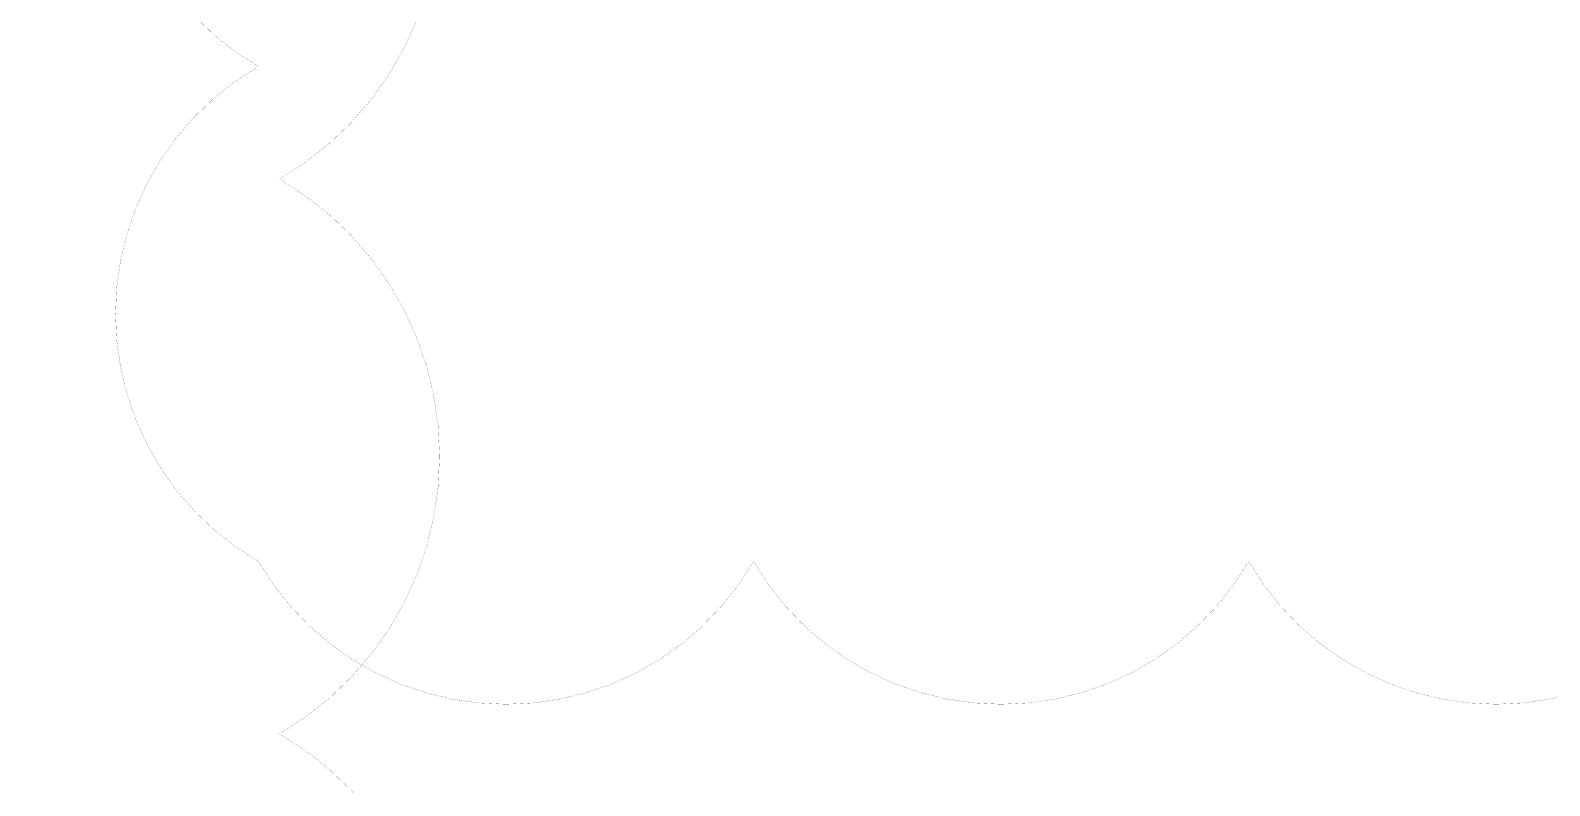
# Model space of a CAD drawing. Extents: x -812054 to 22247, y -644080 to 1003627.
# Drawn here: x -180277 to -122465, y -264347 to -235595 of the extents above; entities that cross this region are included whole.
import ezdxf

# ---------------------------------------------------------------- set-up
doc = ezdxf.new("R2010")
doc.units = 0
doc.header["$LTSCALE"] = 1000
doc.layers.add('审图修改', color=2, linetype='CONTINUOUS', plot=False)

msp = doc.modelspace()

# ---------------------------------------------------------------- linework, layer by layer
at = {"layer": '审图修改', "const_width": 5}
for points in [[(-276393.13, -114544.92, -0.57735027), (-255274.91, -114544.92, -0.57735027), (-234156.69, -114544.92, -0.57735027), (-213038.46, -114544.92, -0.57735027), (-191920.24, -114544.92, -0.57735027), (-170802.01, -114544.92, -0.57735027), (-170802.01, -135663.15, -0.57735027), (-170802.01, -156781.37, -0.57735027), (-170802.01, -177899.6, -0.57735027), (-170802.01, -199017.82, -0.57735027), (-170802.01, -220136.05, -0.57735027), (-170802.01, -241254.27, -0.57735027), (-170802.01, -262372.49, -0.57735027), (-170802.01, -283490.72, -0.57735027), (-170802.01, -304608.94, -0.57735027), (-170802.01, -325727.17, -0.57735027), (-170802.01, -346845.39, -0.57735027)], [(16805.54, -180448.14, -0.57735027), (16805.54, -199288.51, -0.57735027), (16805.54, -218128.89, -0.57735027), (16805.54, -236969.26, -0.57735027), (16805.54, -255809.64, -0.57735027), (-2034.84, -255809.64, -0.57735027), (-20875.21, -255809.64, -0.57735027), (-39715.59, -255809.64, -0.57735027), (-58555.96, -255809.64, -0.57735027), (-77396.34, -255809.64, -0.57735027), (-96236.71, -255809.64, -0.57735027), (-115077.09, -255809.64, -0.57735027), (-133917.46, -255809.64, -0.57735027), (-152757.84, -255809.64, -0.57735027), (-171598.21, -255809.64, -0.57735027), (-171598.21, -236969.26, -0.57735027), (-171598.21, -218128.89, -0.57735027), (-171598.21, -199288.51, -0.57735027), (-171598.21, -180448.14, -0.57735027)]]:
    msp.add_lwpolyline(points, format="xyb", dxfattribs=at)

doc.saveas('drawing.dxf')
